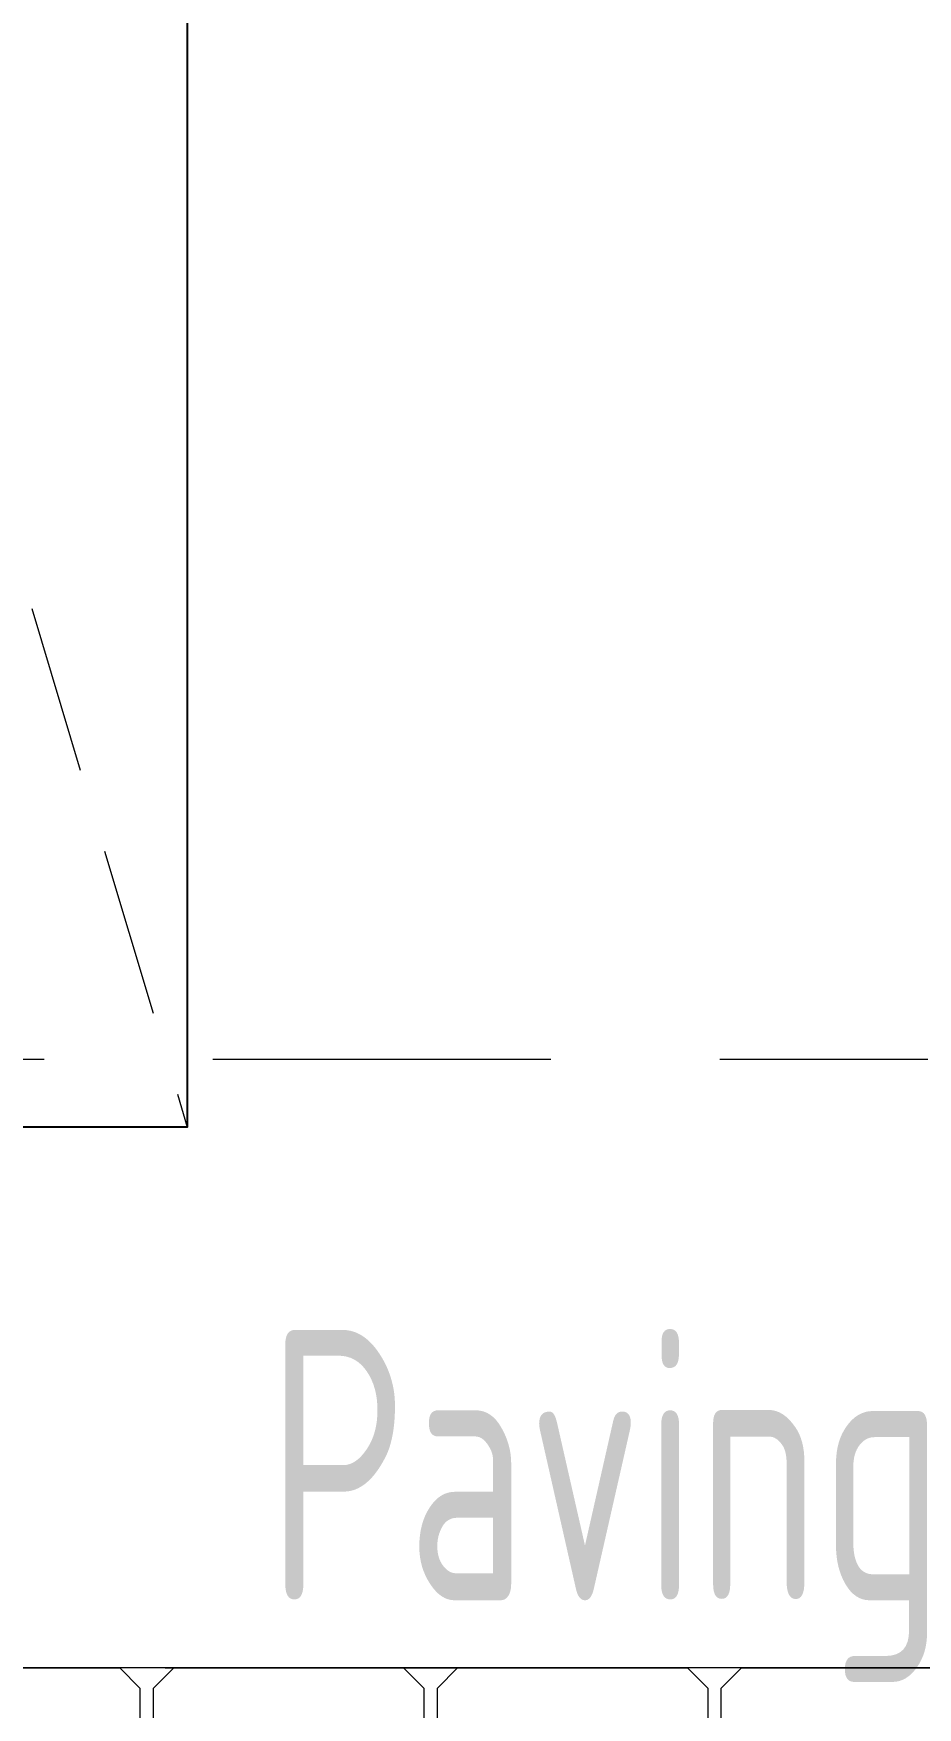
# Model space of a CAD drawing. Header units: millimetres. Extents: x -6181 to 191287, y -8583 to 23546.
# Drawn here: x 5951 to 6605, y -29 to 1209 of the extents above; entities that cross this region are included whole.
import ezdxf
from ezdxf.xclip import XClip

# ---------------------------------------------------------------- set-up
doc = ezdxf.new("R2010")
doc.units = ezdxf.units.MM
doc.header["$MEASUREMENT"] = 0
doc.header["$XCLIPFRAME"] = 0
doc.linetypes.add('1735-DT-5BR-SEC_AA$0$DASHED', pattern=[0.75, 0.5, -0.25])
doc.linetypes.add('DASHED', pattern=[0.75, 0.5, -0.25])
for name, color, linetype, lineweight in [('05--TEXT-2', 2, 'Continuous', 25), ('07--DIM-2', 2, 'Continuous', 25), ('1735-DT-5BR-SEC_AA$0$06--LINE-0', 8, 'Continuous', 13), ('1735-DT-5BR-SEC_AA$0$Q--BLOCPAVING', 9, 'Continuous', 18), ('1735-DT-5BR-SEC_AA$0$W--ELV-1', 250, '1735-DT-5BR-SEC_AA$0$DASHED', 9), ('1735-DT-5BR-SEC_AA$0$Z--CAR', 251, 'Continuous', 9), ('1735-DT-5BR-SEC_AA$0$Z--WIPEOUT', 255, 'Continuous', 5), ('W--ELV-1', 250, 'DASHED', 9), ('Z--CAR', 251, 'Continuous', 9), ('Z--WIPEOUT', 255, 'Continuous', 5)]:
    doc.layers.add(name, color=color, linetype=linetype, lineweight=lineweight)
doc.layers.add('1735-DT-5BR-SEC_AA$0$CEILING FIXTURES', color=251, linetype='Continuous')
doc.styles.add('ISO', font='isocp2.shx', dxfattribs={"width": 0.8})
doc.dimstyles.new('1-100_AR', dxfattribs={"dimtxt": 200, "dimasz": 100, "dimexe": 100, "dimexo": 100, "dimgap": 0, "dimtad": 0, "dimdec": 0, "dimzin": 12, "dimdsep": 46, "dimtxsty": 'ISO', "dimblk": 'ARCHTICK', "dimcen": 100, "dimdle": 100, "dimclrd": 8, "dimclre": 9, "dimclrt": 2, "dimadec": 0, "dimazin": 0, "dimtfac": 1, "dimtdec": 0, "dimtmove": 0, "dimatfit": 2, "dimldrblk": 'ARCHTICK', "dimfxl": 1, "dimtvp": 0.75, "dimtolj": 1, "dimtzin": 12, "dimlwd": 9, "dimlwe": 9, "dimarcsym": 0})

# ---------------------------------------------------------------- blocks, each defined once
blk = doc.blocks.new('A$C0A892E0C')
blk.add_wipeout([(-53.075, 0.002), (-59.387, 0.002), (-61.518, 1.586), (-62.937, 3.816), (-63.235, 4.965), (-64.672, 5.612), (-67.98, 5.555), (-69.037, 5.715), (-72.39, 8.03), (-72.793, 8.631), (-73.007, 9.673), (-72.434, 10.78), (-72.357, 12.492), (-71.738, 13.364), (-71.442, 14.504), (-70.978, 15.686), (-70.725, 17.205), (-70.345, 18.175), (-68.932, 19.524), (-65.439, 20.652), (-56.997, 22.525), (-52.586, 23.364), (-50.435, 23.638), (-47.938, 23.95), (-47.843, 24.381), (-47.816, 24.907), (-47.768, 25.09), (-47.683, 25.102), (-47.298, 24.799), (-47.193, 24.896), (-46.991, 24.956), (-46.649, 24.967), (-41.09, 28.539), (-36.335, 31.507), (-34.389, 32.482), (-29.685, 33.635), (-25.443, 34.43), (-12.849, 35.128), (-6.207, 35.16), (0.656, 34.96), (3.027, 34.842), (6.201, 33.998), (9.295, 33.214), (10.17, 32.869), (10.788, 32.303), (13.069, 29.102), (15.396, 24.277), (16.711, 21.226), (16.928, 19.589), (17.284, 12.261), (17.924, 10.985), (18.511, 10.333), (18.564, 10.1), (17.613, 7.545), (16.084, 6.401), (11.204, 5.352), (9.902, 5.23), (6.727, 3.885), (6.727, 3.885), (5.34, 1.634), (3.153, 0), (-3.153, 0), (-5.287, 1.586), (-6.706, 3.816), (-8.422, 4.492), (-10.39, 4.437), (-13.604, 4.527), (-14.762, 4.656), (-16.892, 5.319), (-43.877, 5.073), (-48.988, 5.223), (-49.504, 3.885), (-50.891, 1.634)]).dxf.layer = 'Z--WIPEOUT'
at = {"flags": 128}
for points in [[(-6.504, 21.261), (-6.139, 21.463)], [(-6.139, 21.463), (-5.502, 21.52)], [(-5.502, 21.52), (-4.788, 21.546)], [(-4.788, 21.546), (-4.281, 21.445)], [(-4.281, 21.445), (-4.088, 20.95)], [(-0.775, 21.604), (-0.785, 20.692)], [(-6.62, 20.866), (-6.504, 21.261)], [(-6.893, 20.796), (-6.703, 20.804)], [(-6.703, 20.804), (-5.957, 20.817)], [(-5.957, 20.817), (-5.007, 20.844)], [(-5.007, 20.844), (-4.539, 20.869)], [(-4.539, 20.869), (-4.199, 20.889)], [(-4.199, 20.889), (-3.567, 20.907)], [(-3.567, 20.907), (-3.227, 20.914)], [(-3.227, 20.914), (-3.11, 20.929)], [(-3.11, 20.929), (-2.893, 20.886)], [(-2.893, 20.886), (-2.776, 20.648)], [(-2.776, 20.648), (-2.791, 20.372)], [(-0.785, 20.692), (-0.991, 19.851)], [(-2.791, 20.372), (-2.95, 20.261)], [(-6.085, 20.227), (-6.813, 20.213)], [(-6.726, 20.127), (-6.488, 19.766)], [(-4.604, 20.249), (-6.085, 20.227)], [(-3.421, 20.25), (-4.604, 20.249)], [(-4.222, 19.79), (-4.046, 20.17)], [(-2.95, 20.261), (-3.421, 20.25)], [(-6.488, 19.766), (-6.316, 19.56)], [(-4.482, 19.593), (-4.222, 19.79)], [(-0.991, 19.851), (-1.535, 19.009)], [(-6.316, 19.56), (-6.008, 19.494)], [(-6.008, 19.494), (-5.45, 19.505)], [(-5.45, 19.505), (-4.878, 19.526)], [(-4.878, 19.526), (-4.616, 19.537)], [(-4.616, 19.537), (-4.482, 19.593)], [(-1.535, 19.009), (-1.953, 18.588)], [(-1.953, 18.588), (-2.811, 18.029)], [(-2.811, 18.029), (-4.489, 17.279)], [(-1.253, 17.557), (0.191, 17.736)], [(0.191, 17.736), (1.113, 17.741)], [(1.113, 17.741), (3.194, 17.483)], [(-3.047, 17.011), (-1.253, 17.557)], [(3.194, 17.483), (5.326, 16.896)], [(-4.489, 17.279), (-6.344, 16.293)], [(-4.212, 16.43), (-3.789, 16.664)], [(-4.637, 16.165), (-4.212, 16.43)], [(-6.344, 16.293), (-7.726, 15.008)], [(-5.065, 15.868), (-4.637, 16.165)], [(-7.174, 13.881), (-5.065, 15.868)], [(-2.96, 15.363), (-1.128, 15.749)], [(-1.175, 15.646), (-0.037, 15.686)], [(-1.128, 15.749), (0.01, 15.788)], [(-0.037, 15.686), (1.199, 15.584)], [(0.01, 15.788), (1.427, 15.585)], [(-3.007, 15.26), (-1.175, 15.646)], [(1.199, 15.584), (2.933, 15.267)], [(1.427, 15.585), (3.496, 15.08)], [(-5.185, 14.124), (-3.007, 15.26)], [(-5.139, 14.227), (-2.96, 15.363)], [(2.933, 15.267), (4.226, 14.715)], [(3.496, 15.08), (4.969, 14.427)], [(4.871, 14.992), (5.473, 15.089)], [(4.195, 14.82), (4.871, 14.992)], [(4.441, 14.411), (4.195, 14.82)], [(5.021, 14.691), (4.441, 14.411)], [(-6.814, 12.711), (-5.139, 14.227)], [(-6.861, 12.608), (-5.185, 14.124)], [(0, 13.718), (-3.645, 12.732)], [(3.645, 12.732), (0, 13.718)], [(-3.645, 12.732), (-6.235, 10.142)], [(6.236, 10.142), (3.645, 12.732)], [(0, 10.854), (-2.199, 10.259)], [(-2.199, 10.259), (0, 10.854)], [(2.199, 10.259), (0, 10.854)], [(0, 10.854), (2.199, 10.259)], [(-2.066, 10.032), (0, 10.591)], [(-0.453, 10.387), (-0.521, 10.322)], [(-0.427, 10.424), (-0.453, 10.387)], [(-0.328, 10.492), (-0.427, 10.424)], [(-0.126, 10.522), (-0.328, 10.492)], [(-0.126, 10.522), (0.285, 10.501)], [(0, 10.591), (2.066, 10.032)], [(0.264, 10.501), (0.537, 10.459)], [(0.537, 10.459), (0.667, 10.382)], [(0.667, 10.382), (0.701, 10.341)], [(-2.199, 10.259), (-3.762, 8.696)], [(-3.762, 8.696), (-2.199, 10.259)], [(-0.66, 10.186), (-0.768, 10.067)], [(-0.521, 10.322), (-0.66, 10.186)], [(-0.15, 10.365), (-0.441, 8.719)], [(0.582, 8.68), (0.411, 10.313)], [(0.701, 10.341), (0.767, 10.274)], [(0.767, 10.274), (0.901, 10.133)], [(3.762, 8.696), (2.199, 10.259)], [(2.199, 10.259), (3.762, 8.696)], [(-6.235, 10.142), (-7.221, 6.497)], [(-3.535, 8.563), (-2.066, 10.032)], [(-1.681, 9.604), (-0.786, 9.984)], [(-0.786, 9.984), (-0.96, 8.616)], [(-0.704, 9.943), (-0.96, 8.561)], [(-0.768, 10.067), (-0.788, 9.953)], [(-0.788, 9.953), (-0.765, 9.828)], [(0.901, 10.133), (1.004, 10.01)], [(1.004, 10.01), (1.009, 9.893)], [(2.066, 10.032), (3.535, 8.563)], [(-0.765, 9.828), (-0.747, 9.769)], [(1.034, 8.562), (0.894, 9.903)], [(0.958, 9.764), (0.926, 9.703)], [(1.034, 8.616), (0.936, 9.932)], [(0.936, 9.932), (1.715, 9.555)], [(1.009, 9.893), (0.958, 9.764)], [(-2.513, 8.958), (-1.681, 9.604)], [(1.715, 9.555), (2.533, 8.896)], [(-2.968, 8.445), (-2.513, 8.958)], [(2.533, 8.896), (3.083, 8.253)], [(-3.762, 8.696), (-4.357, 6.497)], [(-4.357, 6.497), (-3.762, 8.696)], [(-0.96, 8.616), (-1.173, 8.349)], [(-0.788, 8.19), (-0.456, 8.761)], [(-0.357, 8.699), (-0.707, 8.11)], [(-0.456, 8.772), (-0.137, 8.814)], [(-0.388, 8.617), (-0.456, 8.772)], [(-0.456, 8.761), (-0.357, 8.699)], [(-0.128, 8.69), (-0.388, 8.617)], [(-0.137, 8.814), (0.178, 8.801)], [(0.232, 8.691), (-0.128, 8.69)], [(0.178, 8.801), (0.517, 8.733)], [(0.565, 8.618), (0.232, 8.691)], [(0.517, 8.733), (0.565, 8.618)], [(0.831, 8.098), (0.582, 8.68)], [(1.151, 8.408), (1.034, 8.616)], [(4.357, 6.497), (3.762, 8.696)], [(3.762, 8.696), (4.357, 6.497)], [(-4.093, 6.497), (-3.535, 8.563)], [(-3.247, 8.365), (-3.1, 8.431)], [(-3.1, 8.431), (-2.987, 8.402)], [(-2.987, 8.402), (-2.877, 8.319)], [(-1.7, 8.114), (-2.968, 8.445)], [(-0.96, 8.561), (-1.173, 8.294)], [(1.151, 8.354), (1.034, 8.562)], [(1.405, 8.174), (1.151, 8.408)], [(3.535, 8.563), (4.094, 6.497)], [(-3.67, 8.074), (-3.546, 8.202)], [(-3.546, 8.202), (-3.502, 8.23)], [(-3.502, 8.23), (-3.419, 8.275)], [(-3.419, 8.275), (-3.247, 8.365)], [(-1.7, 8.059), (-3.027, 8.294)], [(-2.877, 8.319), (-2.827, 8.27)], [(-1.173, 8.349), (-1.468, 8.17)], [(-1.173, 8.294), (-1.468, 8.115)], [(-1.368, 7.78), (-0.788, 8.19)], [(-0.165, 8.223), (-0.371, 8.057)], [(0.104, 8.265), (-0.165, 8.223)], [(0.358, 8.166), (0.104, 8.265)], [(1.405, 8.12), (1.151, 8.354)], [(1.719, 8.044), (1.405, 8.174)], [(3.083, 8.253), (1.719, 8.044)], [(3.105, 8.207), (2.991, 8.151)], [(3.22, 8.219), (3.105, 8.207)], [(3.364, 8.148), (3.22, 8.219)], [(-3.861, 7.779), (-3.67, 8.074)], [(-1.468, 8.17), (-1.7, 8.114)], [(-1.468, 8.115), (-1.7, 8.059)], [(-0.707, 8.11), (-1.316, 7.702)], [(-0.371, 8.057), (-0.47, 7.803)], [(0.524, 7.96), (0.358, 8.166)], [(0.566, 7.691), (0.524, 7.96)], [(1.368, 7.677), (0.831, 8.098)], [(1.719, 7.989), (1.405, 8.12)], [(3.119, 8.124), (1.719, 7.989)], [(2.991, 8.151), (2.939, 8.117)], [(3.533, 8.052), (3.364, 8.148)], [(3.615, 8.004), (3.533, 8.052)], [(3.654, 7.978), (3.615, 8.004)], [(3.741, 7.872), (3.654, 7.978)], [(-3.84, 7.789), (-3.914, 7.454)], [(-1.938, 7.657), (-3.555, 7.944)], [(-1.99, 7.689), (-1.368, 7.78)], [(-0.47, 7.803), (-0.427, 7.534)], [(3.83, 7.641), (3.741, 7.872)], [(-2.138, 7.38), (-1.99, 7.689)], [(-1.816, 7.586), (-1.997, 7.424)], [(-1.99, 7.689), (-1.816, 7.586)], [(-1.973, 7.555), (-1.99, 7.689)], [(-1.316, 7.702), (-1.973, 7.555)], [(-0.427, 7.534), (-0.262, 7.328)], [(0.467, 7.437), (0.566, 7.691)], [(2.015, 7.534), (1.368, 7.677)], [(2.116, 7.289), (2.006, 7.533)], [(3.677, 7.707), (2.015, 7.534)], [(3.851, 7.631), (3.903, 7.252)], [(-3.914, 7.454), (-3.884, 7.262)], [(-3.743, 7.484), (-2.254, 6.725)], [(-2.226, 7.067), (-2.138, 7.38)], [(-1.997, 7.424), (-2.122, 7.074)], [(-1.491, 7.327), (-1.66, 7.114)], [(-1.246, 7.425), (-1.491, 7.327)], [(-0.976, 7.387), (-1.246, 7.425)], [(-0.763, 7.218), (-0.976, 7.387)], [(-0.262, 7.328), (-0.008, 7.229)], [(0.261, 7.272), (0.467, 7.437)], [(1.083, 7.367), (0.842, 7.239)], [(1.355, 7.355), (1.083, 7.367)], [(1.578, 7.215), (1.355, 7.355)], [(2.197, 7.021), (2.116, 7.289)], [(2.247, 6.737), (3.71, 7.481)], [(-3.884, 7.262), (-3.852, 7.201)], [(-3.852, 7.201), (-3.81, 7.117)], [(-3.81, 7.117), (-3.721, 6.944)], [(-2.122, 7.074), (-2.185, 6.715)], [(-1.66, 7.114), (-1.698, 6.844)], [(-0.665, 6.973), (-0.763, 7.218)], [(-0.601, 6.848), (-0.351, 7.098)], [(-0.351, 7.098), (0, 7.193)], [(-0.109, 6.542), (-0.014, 7.137)], [(-0.014, 7.137), (0.073, 6.539)], [(-0.008, 7.229), (0.261, 7.272)], [(0, 7.193), (0.352, 7.098)], [(0.352, 7.098), (0.601, 6.848)], [(0.842, 7.239), (0.701, 7.015)], [(1.706, 6.974), (1.578, 7.215)], [(3.872, 7.093), (3.825, 7.04)], [(3.89, 7.113), (3.872, 7.093)], [(3.903, 7.252), (3.89, 7.113)], [(-3.721, 6.944), (-3.638, 6.806)], [(-2.27, 6.749), (-2.226, 7.067)], [(-0.703, 6.703), (-0.665, 6.973)], [(-0.696, 6.497), (-0.601, 6.848)], [(0.601, 6.848), (0.697, 6.497)], [(0.701, 7.015), (0.69, 6.743)], [(1.695, 6.702), (1.706, 6.974)], [(2.245, 6.736), (2.197, 7.021)], [(2.298, 6.272), (3.5, 6.883)], [(3.726, 6.926), (3.64, 6.818)], [(3.825, 7.04), (3.726, 6.926)], [(-3.638, 6.806), (-3.536, 6.754)], [(-3.536, 6.754), (-3.409, 6.739)], [(-3.512, 6.803), (-3.398, 5.858)], [(-2.255, 6.236), (-3.512, 6.803)], [(-3.501, 6.831), (-2.255, 6.182)], [(-3.409, 6.739), (-3.347, 6.739)], [(-2.185, 6.715), (-2.27, 6.749)], [(-2.254, 6.725), (-1.79, 6.252)], [(-1.698, 6.844), (-1.6, 6.599)], [(-0.872, 6.49), (-0.703, 6.703)], [(0.69, 6.743), (0.818, 6.503)], [(1.554, 6.478), (1.695, 6.702)], [(1.792, 6.295), (2.247, 6.737)], [(2.298, 6.327), (3.511, 6.825)], [(3.394, 6.773), (3.325, 6.782)], [(3.533, 6.773), (3.394, 6.773)], [(3.511, 6.825), (3.453, 5.983)], [(3.64, 6.818), (3.533, 6.773)], [(-7.221, 6.497), (-6.706, 3.816)], [(-3.762, 4.298), (-4.357, 6.497)], [(-3.535, 4.431), (-4.093, 6.497)], [(-1.6, 6.599), (-1.387, 6.43)], [(-1.387, 6.43), (-1.117, 6.391)], [(-1.117, 6.391), (-0.872, 6.49)], [(-0.601, 6.145), (-0.696, 6.497)], [(-0.582, 6.17), (-0.109, 6.542)], [(0.073, 6.539), (0.585, 6.145)], [(0.697, 6.497), (0.601, 6.145)], [(0.818, 6.503), (1.041, 6.362)], [(1.313, 6.351), (1.554, 6.478)], [(4.094, 6.497), (3.535, 4.431)], [(3.762, 4.298), (4.357, 6.497)], [(4.357, 6.497), (3.762, 4.298)], [(-2.062, 5.955), (-2.255, 6.236)], [(-1.79, 6.252), (-1.569, 5.607)], [(-0.016, 6.392), (-0.582, 6.17)], [(0.585, 6.145), (-0.016, 6.392)], [(1.041, 6.362), (1.313, 6.351)], [(1.592, 5.642), (1.792, 6.295)], [(2.146, 6.143), (2.298, 6.327)], [(2.146, 6.088), (2.298, 6.272)], [(-2.255, 6.182), (-2.062, 5.901)], [(-0.632, 5.978), (-0.894, 5.947)], [(-0.381, 5.871), (-0.632, 5.978)], [(-0.351, 5.896), (-0.601, 6.145)], [(0.601, 6.145), (0.352, 5.896)], [(0.719, 6.003), (0.458, 5.925)], [(0.976, 5.943), (0.719, 6.003)], [(2.019, 5.822), (2.146, 6.143)], [(2.019, 5.767), (2.146, 6.088)], [(3.453, 5.983), (3.132, 4.952)], [(-3.398, 5.858), (-3.094, 4.923)], [(-1.976, 5.621), (-2.062, 5.955)], [(-2.062, 5.901), (-1.976, 5.566)], [(-1.113, 5.784), (-1.219, 5.534)], [(-0.894, 5.947), (-1.113, 5.784)], [(-0.218, 5.653), (-0.381, 5.871)], [(0, 5.801), (-0.351, 5.896)], [(0.352, 5.896), (0, 5.801)], [(0.458, 5.925), (0.272, 5.726)], [(1.175, 5.757), (0.976, 5.943)], [(1.253, 5.496), (1.175, 5.757)], [(2.01, 5.481), (2.019, 5.822)], [(2.01, 5.427), (2.019, 5.767)], [(-1.991, 5.383), (-1.976, 5.621)], [(-1.976, 5.566), (-1.991, 5.328)], [(-1.569, 5.607), (-1.677, 4.982)], [(-1.219, 5.534), (-1.188, 5.271)], [(-0.187, 5.39), (-0.218, 5.653)], [(0.272, 5.726), (0.211, 5.468)], [(1.69, 4.987), (1.592, 5.642)], [(-2.679, 4.267), (-1.991, 5.383)], [(-1.991, 5.328), (-2.604, 4.127)], [(-0.294, 5.14), (-0.187, 5.39)], [(0.211, 5.468), (0.29, 5.208)], [(1.193, 5.238), (1.253, 5.496)], [(2.637, 4.223), (2.01, 5.481)], [(2.637, 4.168), (2.01, 5.427)], [(-1.188, 5.271), (-1.025, 5.053)], [(-0.512, 4.977), (-0.294, 5.14)], [(0.29, 5.208), (0.488, 5.022)], [(1.007, 5.039), (1.193, 5.238)], [(-3.094, 4.923), (-2.679, 4.267)], [(-1.677, 4.982), (-2.423, 3.52)], [(-1.676, 4.984), (-1.448, 4.764)], [(-1.025, 5.053), (-0.775, 4.946)], [(-0.775, 4.946), (-0.512, 4.977)], [(0.488, 5.022), (0.746, 4.961)], [(0.746, 4.961), (1.007, 5.039)], [(1.459, 4.772), (1.686, 4.995)], [(2.448, 3.498), (1.69, 4.987)], [(3.132, 4.952), (2.637, 4.223)], [(-1.448, 4.764), (-1.201, 4.584)], [(-0.949, 4.44), (-0.351, 4.725)], [(-0.351, 4.725), (0.331, 4.724)], [(0.331, 4.724), (0.886, 4.419)], [(1.19, 4.578), (1.459, 4.772)], [(-2.066, 2.962), (-3.535, 4.431)], [(-2.152, 3.279), (-0.949, 4.44)], [(-1.201, 4.584), (-0.943, 4.445)], [(0.885, 4.42), (1.19, 4.578)], [(0.886, 4.419), (2.026, 3.237)], [(3.535, 4.431), (2.066, 2.962)], [(-2.199, 2.735), (-3.762, 4.298)], [(-2.755, 4.097), (-2.696, 4.197)], [(-2.696, 4.197), (-2.583, 4.278)], [(-2.583, 4.278), (-2.522, 4.312)], [(-1.456, 3.349), (-0.436, 4.317)], [(-1.456, 3.295), (-0.436, 4.262)], [(-0.436, 4.317), (-0.107, 4.408)], [(-0.436, 4.262), (-0.107, 4.353)], [(-0.107, 4.408), (0.237, 4.38)], [(-0.107, 4.353), (0.237, 4.325)], [(0.237, 4.38), (0.457, 4.288)], [(0.237, 4.325), (0.457, 4.234)], [(0.457, 4.288), (1.374, 3.291)], [(0.457, 4.234), (1.393, 3.263)], [(2.199, 2.735), (3.762, 4.298)], [(3.762, 4.298), (2.199, 2.735)], [(2.616, 4.297), (2.566, 4.333)], [(2.71, 4.211), (2.616, 4.297)], [(2.762, 4.108), (2.71, 4.211)], [(-2.736, 3.938), (-2.755, 4.097)], [(2.747, 3.948), (2.762, 4.108)], [(-6.706, 3.816), (-5.287, 1.586)], [(-2.7, 3.747), (-2.736, 3.938)], [(2.703, 3.663), (2.719, 3.756)], [(2.719, 3.756), (2.747, 3.948)], [(-2.681, 3.654), (-2.7, 3.747)], [(-2.673, 3.605), (-2.681, 3.654)], [(-2.6, 3.474), (-2.673, 3.605)], [(2.595, 3.482), (2.696, 3.623)], [(2.696, 3.623), (2.703, 3.663)], [(-2.395, 3.284), (-2.6, 3.474)], [(-0.649, 3.199), (-1.456, 3.349)], [(-1.394, 3.237), (-1.339, 3.352)], [(-1.339, 3.352), (-1.319, 3.411)], [(1.257, 3.332), (1.245, 3.4)], [(1.297, 3.2), (1.257, 3.332)], [(2.279, 3.21), (2.595, 3.482)], [(-2.395, 3.284), (-2.112, 3.11)], [(-2.112, 3.11), (-1.963, 3.075)], [(-1.92, 3.084), (-1.826, 3.096)], [(-1.826, 3.096), (-1.634, 3.124)], [(-1.634, 3.124), (-1.477, 3.158)], [(-1.477, 3.158), (-1.394, 3.237)], [(0.394, 3.148), (-0.649, 3.199)], [(1.374, 3.291), (0.394, 3.148)], [(1.372, 3.11), (1.297, 3.2)], [(1.529, 3.077), (1.372, 3.11)], [(2.279, 3.189), (2.093, 3.079)], [(0, 2.403), (-2.066, 2.962)], [(-1.963, 3.075), (-1.92, 3.084)], [(2.066, 2.962), (0, 2.403)], [(1.721, 3.048), (1.529, 3.077)], [(1.815, 3.036), (1.721, 3.048)], [(1.902, 3.041), (1.815, 3.036)], [(2.093, 3.079), (1.902, 3.041)], [(0, 2.14), (-2.199, 2.735)], [(2.199, 2.735), (0, 2.14)], [(-5.287, 1.586), (-3.153, 0)], [(3.153, 0), (5.34, 1.634)], [(-3.156, 0.002), (3.156, 0.002)], [(-3.153, 0), (3.153, 0)]]:
    blk.add_lwpolyline(points, dxfattribs=at)
blk = doc.blocks.new('*U194')
at = {"layer": '1735-DT-5BR-SEC_AA$0$Q--BLOCPAVING', "color": 8, "elevation": 0}
blk.add_lwpolyline([(6080.7, 150), (150, 150)], dxfattribs=at)
at = {"layer": '1735-DT-5BR-SEC_AA$0$Q--BLOCPAVING', "elevation": 0}
for points in [[(1420.7, 70), (1420.7, 135), (1435.7, 150), (1605.7, 150), (1620.7, 135), (1620.7, 70)], [(1630.7, 70), (1630.7, 135), (1645.7, 150), (1815.7, 150), (1830.7, 135), (1830.7, 70)], [(1840.7, 70), (1840.7, 135), (1855.7, 150), (2025.7, 150), (2040.7, 135), (2040.7, 70)], [(2050.7, 70), (2050.7, 135), (2065.7, 150), (2235.7, 150), (2250.7, 135), (2250.7, 70)]]:
    blk.add_lwpolyline(points, close=True, dxfattribs=at)
blk = doc.blocks.new('1735-DT-5BR-SEC_AA$0$A$C0A892E0C')
blk.add_wipeout([(-53.075, 0.002), (-59.387, 0.002), (-61.518, 1.586), (-62.937, 3.816), (-63.235, 4.965), (-64.672, 5.612), (-67.98, 5.555), (-69.037, 5.715), (-72.39, 8.03), (-72.793, 8.631), (-73.007, 9.673), (-72.434, 10.78), (-72.357, 12.492), (-71.738, 13.364), (-71.442, 14.504), (-70.978, 15.686), (-70.725, 17.205), (-70.345, 18.175), (-68.932, 19.524), (-65.439, 20.652), (-56.997, 22.525), (-52.586, 23.364), (-50.435, 23.638), (-47.938, 23.95), (-47.843, 24.381), (-47.816, 24.907), (-47.768, 25.09), (-47.683, 25.102), (-47.298, 24.799), (-47.193, 24.896), (-46.991, 24.956), (-46.649, 24.967), (-41.09, 28.539), (-36.335, 31.507), (-34.389, 32.482), (-29.685, 33.635), (-25.443, 34.43), (-12.849, 35.128), (-6.207, 35.16), (0.656, 34.96), (3.027, 34.842), (6.201, 33.998), (9.295, 33.214), (10.17, 32.869), (10.788, 32.303), (13.069, 29.102), (15.396, 24.277), (16.711, 21.226), (16.928, 19.589), (17.284, 12.261), (17.924, 10.985), (18.511, 10.333), (18.564, 10.1), (17.613, 7.545), (16.084, 6.401), (11.204, 5.352), (9.902, 5.23), (6.727, 3.885), (6.727, 3.885), (5.34, 1.634), (3.153, 0), (-3.153, 0), (-5.287, 1.586), (-6.706, 3.816), (-8.422, 4.492), (-10.39, 4.437), (-13.604, 4.527), (-14.762, 4.656), (-16.892, 5.319), (-43.877, 5.073), (-48.988, 5.223), (-49.504, 3.885), (-50.891, 1.634)]).dxf.layer = '1735-DT-5BR-SEC_AA$0$Z--WIPEOUT'
at = {"flags": 128}
for points in [[(-6.504, 21.261), (-6.139, 21.463)], [(-6.139, 21.463), (-5.502, 21.52)], [(-5.502, 21.52), (-4.788, 21.546)], [(-4.788, 21.546), (-4.281, 21.445)], [(-4.281, 21.445), (-4.088, 20.95)], [(-0.775, 21.604), (-0.785, 20.692)], [(-6.62, 20.866), (-6.504, 21.261)], [(-6.893, 20.796), (-6.703, 20.804)], [(-6.703, 20.804), (-5.957, 20.817)], [(-5.957, 20.817), (-5.007, 20.844)], [(-5.007, 20.844), (-4.539, 20.869)], [(-4.539, 20.869), (-4.199, 20.889)], [(-4.199, 20.889), (-3.567, 20.907)], [(-3.567, 20.907), (-3.227, 20.914)], [(-3.227, 20.914), (-3.11, 20.929)], [(-3.11, 20.929), (-2.893, 20.886)], [(-2.893, 20.886), (-2.776, 20.648)], [(-2.776, 20.648), (-2.791, 20.372)], [(-0.785, 20.692), (-0.991, 19.851)], [(-2.791, 20.372), (-2.95, 20.261)], [(-6.085, 20.227), (-6.813, 20.213)], [(-6.726, 20.127), (-6.488, 19.766)], [(-4.604, 20.249), (-6.085, 20.227)], [(-3.421, 20.25), (-4.604, 20.249)], [(-4.222, 19.79), (-4.046, 20.17)], [(-2.95, 20.261), (-3.421, 20.25)], [(-6.488, 19.766), (-6.316, 19.56)], [(-4.482, 19.593), (-4.222, 19.79)], [(-0.991, 19.851), (-1.535, 19.009)], [(-6.316, 19.56), (-6.008, 19.494)], [(-6.008, 19.494), (-5.45, 19.505)], [(-5.45, 19.505), (-4.878, 19.526)], [(-4.878, 19.526), (-4.616, 19.537)], [(-4.616, 19.537), (-4.482, 19.593)], [(-1.535, 19.009), (-1.953, 18.588)], [(-1.953, 18.588), (-2.811, 18.029)], [(-2.811, 18.029), (-4.489, 17.279)], [(-1.253, 17.557), (0.191, 17.736)], [(0.191, 17.736), (1.113, 17.741)], [(1.113, 17.741), (3.194, 17.483)], [(-3.047, 17.011), (-1.253, 17.557)], [(3.194, 17.483), (5.326, 16.896)], [(-4.489, 17.279), (-6.344, 16.293)], [(-4.212, 16.43), (-3.789, 16.664)], [(-4.637, 16.165), (-4.212, 16.43)], [(-6.344, 16.293), (-7.726, 15.008)], [(-5.065, 15.868), (-4.637, 16.165)], [(-7.174, 13.881), (-5.065, 15.868)], [(-2.96, 15.363), (-1.128, 15.749)], [(-1.175, 15.646), (-0.037, 15.686)], [(-1.128, 15.749), (0.01, 15.788)], [(-0.037, 15.686), (1.199, 15.584)], [(0.01, 15.788), (1.427, 15.585)], [(-3.007, 15.26), (-1.175, 15.646)], [(1.199, 15.584), (2.933, 15.267)], [(1.427, 15.585), (3.496, 15.08)], [(-5.185, 14.124), (-3.007, 15.26)], [(-5.139, 14.227), (-2.96, 15.363)], [(2.933, 15.267), (4.226, 14.715)], [(3.496, 15.08), (4.969, 14.427)], [(4.871, 14.992), (5.473, 15.089)], [(4.195, 14.82), (4.871, 14.992)], [(4.441, 14.411), (4.195, 14.82)], [(5.021, 14.691), (4.441, 14.411)], [(-6.814, 12.711), (-5.139, 14.227)], [(-6.861, 12.608), (-5.185, 14.124)], [(0, 13.718), (-3.645, 12.732)], [(3.645, 12.732), (0, 13.718)], [(-3.645, 12.732), (-6.235, 10.142)], [(6.236, 10.142), (3.645, 12.732)], [(0, 10.854), (-2.199, 10.259)], [(-2.199, 10.259), (0, 10.854)], [(2.199, 10.259), (0, 10.854)], [(0, 10.854), (2.199, 10.259)], [(-2.066, 10.032), (0, 10.591)], [(-0.453, 10.387), (-0.521, 10.322)], [(-0.427, 10.424), (-0.453, 10.387)], [(-0.328, 10.492), (-0.427, 10.424)], [(-0.126, 10.522), (-0.328, 10.492)], [(-0.126, 10.522), (0.285, 10.501)], [(0, 10.591), (2.066, 10.032)], [(0.264, 10.501), (0.537, 10.459)], [(0.537, 10.459), (0.667, 10.382)], [(0.667, 10.382), (0.701, 10.341)], [(-2.199, 10.259), (-3.762, 8.696)], [(-3.762, 8.696), (-2.199, 10.259)], [(-0.66, 10.186), (-0.768, 10.067)], [(-0.521, 10.322), (-0.66, 10.186)], [(-0.15, 10.365), (-0.441, 8.719)], [(0.582, 8.68), (0.411, 10.313)], [(0.701, 10.341), (0.767, 10.274)], [(0.767, 10.274), (0.901, 10.133)], [(3.762, 8.696), (2.199, 10.259)], [(2.199, 10.259), (3.762, 8.696)], [(-6.235, 10.142), (-7.221, 6.497)], [(-3.535, 8.563), (-2.066, 10.032)], [(-1.681, 9.604), (-0.786, 9.984)], [(-0.786, 9.984), (-0.96, 8.616)], [(-0.704, 9.943), (-0.96, 8.561)], [(-0.768, 10.067), (-0.788, 9.953)], [(-0.788, 9.953), (-0.765, 9.828)], [(0.901, 10.133), (1.004, 10.01)], [(1.004, 10.01), (1.009, 9.893)], [(2.066, 10.032), (3.535, 8.563)], [(-0.765, 9.828), (-0.747, 9.769)], [(1.034, 8.562), (0.894, 9.903)], [(0.958, 9.764), (0.926, 9.703)], [(1.034, 8.616), (0.936, 9.932)], [(0.936, 9.932), (1.715, 9.555)], [(1.009, 9.893), (0.958, 9.764)], [(-2.513, 8.958), (-1.681, 9.604)], [(1.715, 9.555), (2.533, 8.896)], [(-2.968, 8.445), (-2.513, 8.958)], [(2.533, 8.896), (3.083, 8.253)], [(-3.762, 8.696), (-4.357, 6.497)], [(-4.357, 6.497), (-3.762, 8.696)], [(-0.96, 8.616), (-1.173, 8.349)], [(-0.788, 8.19), (-0.456, 8.761)], [(-0.357, 8.699), (-0.707, 8.11)], [(-0.456, 8.772), (-0.137, 8.814)], [(-0.388, 8.617), (-0.456, 8.772)], [(-0.456, 8.761), (-0.357, 8.699)], [(-0.128, 8.69), (-0.388, 8.617)], [(-0.137, 8.814), (0.178, 8.801)], [(0.232, 8.691), (-0.128, 8.69)], [(0.178, 8.801), (0.517, 8.733)], [(0.565, 8.618), (0.232, 8.691)], [(0.517, 8.733), (0.565, 8.618)], [(0.831, 8.098), (0.582, 8.68)], [(1.151, 8.408), (1.034, 8.616)], [(4.357, 6.497), (3.762, 8.696)], [(3.762, 8.696), (4.357, 6.497)], [(-4.093, 6.497), (-3.535, 8.563)], [(-3.247, 8.365), (-3.1, 8.431)], [(-3.1, 8.431), (-2.987, 8.402)], [(-2.987, 8.402), (-2.877, 8.319)], [(-1.7, 8.114), (-2.968, 8.445)], [(-0.96, 8.561), (-1.173, 8.294)], [(1.151, 8.354), (1.034, 8.562)], [(1.405, 8.174), (1.151, 8.408)], [(3.535, 8.563), (4.094, 6.497)], [(-3.67, 8.074), (-3.546, 8.202)], [(-3.546, 8.202), (-3.502, 8.23)], [(-3.502, 8.23), (-3.419, 8.275)], [(-3.419, 8.275), (-3.247, 8.365)], [(-1.7, 8.059), (-3.027, 8.294)], [(-2.877, 8.319), (-2.827, 8.27)], [(-1.173, 8.349), (-1.468, 8.17)], [(-1.173, 8.294), (-1.468, 8.115)], [(-1.368, 7.78), (-0.788, 8.19)], [(-0.165, 8.223), (-0.371, 8.057)], [(0.104, 8.265), (-0.165, 8.223)], [(0.358, 8.166), (0.104, 8.265)], [(1.405, 8.12), (1.151, 8.354)], [(1.719, 8.044), (1.405, 8.174)], [(3.083, 8.253), (1.719, 8.044)], [(3.105, 8.207), (2.991, 8.151)], [(3.22, 8.219), (3.105, 8.207)], [(3.364, 8.148), (3.22, 8.219)], [(-3.861, 7.779), (-3.67, 8.074)], [(-1.468, 8.17), (-1.7, 8.114)], [(-1.468, 8.115), (-1.7, 8.059)], [(-0.707, 8.11), (-1.316, 7.702)], [(-0.371, 8.057), (-0.47, 7.803)], [(0.524, 7.96), (0.358, 8.166)], [(0.566, 7.691), (0.524, 7.96)], [(1.368, 7.677), (0.831, 8.098)], [(1.719, 7.989), (1.405, 8.12)], [(3.119, 8.124), (1.719, 7.989)], [(2.991, 8.151), (2.939, 8.117)], [(3.533, 8.052), (3.364, 8.148)], [(3.615, 8.004), (3.533, 8.052)], [(3.654, 7.978), (3.615, 8.004)], [(3.741, 7.872), (3.654, 7.978)], [(-3.84, 7.789), (-3.914, 7.454)], [(-1.938, 7.657), (-3.555, 7.944)], [(-1.99, 7.689), (-1.368, 7.78)], [(-0.47, 7.803), (-0.427, 7.534)], [(3.83, 7.641), (3.741, 7.872)], [(-2.138, 7.38), (-1.99, 7.689)], [(-1.816, 7.586), (-1.997, 7.424)], [(-1.99, 7.689), (-1.816, 7.586)], [(-1.973, 7.555), (-1.99, 7.689)], [(-1.316, 7.702), (-1.973, 7.555)], [(-0.427, 7.534), (-0.262, 7.328)], [(0.467, 7.437), (0.566, 7.691)], [(2.015, 7.534), (1.368, 7.677)], [(2.116, 7.289), (2.006, 7.533)], [(3.677, 7.707), (2.015, 7.534)], [(3.851, 7.631), (3.903, 7.252)], [(-3.914, 7.454), (-3.884, 7.262)], [(-3.743, 7.484), (-2.254, 6.725)], [(-2.226, 7.067), (-2.138, 7.38)], [(-1.997, 7.424), (-2.122, 7.074)], [(-1.491, 7.327), (-1.66, 7.114)], [(-1.246, 7.425), (-1.491, 7.327)], [(-0.976, 7.387), (-1.246, 7.425)], [(-0.763, 7.218), (-0.976, 7.387)], [(-0.262, 7.328), (-0.008, 7.229)], [(0.261, 7.272), (0.467, 7.437)], [(1.083, 7.367), (0.842, 7.239)], [(1.355, 7.355), (1.083, 7.367)], [(1.578, 7.215), (1.355, 7.355)], [(2.197, 7.021), (2.116, 7.289)], [(2.247, 6.737), (3.71, 7.481)], [(-3.884, 7.262), (-3.852, 7.201)], [(-3.852, 7.201), (-3.81, 7.117)], [(-3.81, 7.117), (-3.721, 6.944)], [(-2.122, 7.074), (-2.185, 6.715)], [(-1.66, 7.114), (-1.698, 6.844)], [(-0.665, 6.973), (-0.763, 7.218)], [(-0.601, 6.848), (-0.351, 7.098)], [(-0.351, 7.098), (0, 7.193)], [(-0.109, 6.542), (-0.014, 7.137)], [(-0.014, 7.137), (0.073, 6.539)], [(-0.008, 7.229), (0.261, 7.272)], [(0, 7.193), (0.352, 7.098)], [(0.352, 7.098), (0.601, 6.848)], [(0.842, 7.239), (0.701, 7.015)], [(1.706, 6.974), (1.578, 7.215)], [(3.872, 7.093), (3.825, 7.04)], [(3.89, 7.113), (3.872, 7.093)], [(3.903, 7.252), (3.89, 7.113)], [(-3.721, 6.944), (-3.638, 6.806)], [(-2.27, 6.749), (-2.226, 7.067)], [(-0.703, 6.703), (-0.665, 6.973)], [(-0.696, 6.497), (-0.601, 6.848)], [(0.601, 6.848), (0.697, 6.497)], [(0.701, 7.015), (0.69, 6.743)], [(1.695, 6.702), (1.706, 6.974)], [(2.245, 6.736), (2.197, 7.021)], [(2.298, 6.272), (3.5, 6.883)], [(3.726, 6.926), (3.64, 6.818)], [(3.825, 7.04), (3.726, 6.926)], [(-3.638, 6.806), (-3.536, 6.754)], [(-3.536, 6.754), (-3.409, 6.739)], [(-3.512, 6.803), (-3.398, 5.858)], [(-2.255, 6.236), (-3.512, 6.803)], [(-3.501, 6.831), (-2.255, 6.182)], [(-3.409, 6.739), (-3.347, 6.739)], [(-2.185, 6.715), (-2.27, 6.749)], [(-2.254, 6.725), (-1.79, 6.252)], [(-1.698, 6.844), (-1.6, 6.599)], [(-0.872, 6.49), (-0.703, 6.703)], [(0.69, 6.743), (0.818, 6.503)], [(1.554, 6.478), (1.695, 6.702)], [(1.792, 6.295), (2.247, 6.737)], [(2.298, 6.327), (3.511, 6.825)], [(3.394, 6.773), (3.325, 6.782)], [(3.533, 6.773), (3.394, 6.773)], [(3.511, 6.825), (3.453, 5.983)], [(3.64, 6.818), (3.533, 6.773)], [(-7.221, 6.497), (-6.706, 3.816)], [(-3.762, 4.298), (-4.357, 6.497)], [(-3.535, 4.431), (-4.093, 6.497)], [(-1.6, 6.599), (-1.387, 6.43)], [(-1.387, 6.43), (-1.117, 6.391)], [(-1.117, 6.391), (-0.872, 6.49)], [(-0.601, 6.145), (-0.696, 6.497)], [(-0.582, 6.17), (-0.109, 6.542)], [(0.073, 6.539), (0.585, 6.145)], [(0.697, 6.497), (0.601, 6.145)], [(0.818, 6.503), (1.041, 6.362)], [(1.313, 6.351), (1.554, 6.478)], [(4.094, 6.497), (3.535, 4.431)], [(3.762, 4.298), (4.357, 6.497)], [(4.357, 6.497), (3.762, 4.298)], [(-2.062, 5.955), (-2.255, 6.236)], [(-1.79, 6.252), (-1.569, 5.607)], [(-0.016, 6.392), (-0.582, 6.17)], [(0.585, 6.145), (-0.016, 6.392)], [(1.041, 6.362), (1.313, 6.351)], [(1.592, 5.642), (1.792, 6.295)], [(2.146, 6.143), (2.298, 6.327)], [(2.146, 6.088), (2.298, 6.272)], [(-2.255, 6.182), (-2.062, 5.901)], [(-0.632, 5.978), (-0.894, 5.947)], [(-0.381, 5.871), (-0.632, 5.978)], [(-0.351, 5.896), (-0.601, 6.145)], [(0.601, 6.145), (0.352, 5.896)], [(0.719, 6.003), (0.458, 5.925)], [(0.976, 5.943), (0.719, 6.003)], [(2.019, 5.822), (2.146, 6.143)], [(2.019, 5.767), (2.146, 6.088)], [(3.453, 5.983), (3.132, 4.952)], [(-3.398, 5.858), (-3.094, 4.923)], [(-1.976, 5.621), (-2.062, 5.955)], [(-2.062, 5.901), (-1.976, 5.566)], [(-1.113, 5.784), (-1.219, 5.534)], [(-0.894, 5.947), (-1.113, 5.784)], [(-0.218, 5.653), (-0.381, 5.871)], [(0, 5.801), (-0.351, 5.896)], [(0.352, 5.896), (0, 5.801)], [(0.458, 5.925), (0.272, 5.726)], [(1.175, 5.757), (0.976, 5.943)], [(1.253, 5.496), (1.175, 5.757)], [(2.01, 5.481), (2.019, 5.822)], [(2.01, 5.427), (2.019, 5.767)], [(-1.991, 5.383), (-1.976, 5.621)], [(-1.976, 5.566), (-1.991, 5.328)], [(-1.569, 5.607), (-1.677, 4.982)], [(-1.219, 5.534), (-1.188, 5.271)], [(-0.187, 5.39), (-0.218, 5.653)], [(0.272, 5.726), (0.211, 5.468)], [(1.69, 4.987), (1.592, 5.642)], [(-2.679, 4.267), (-1.991, 5.383)], [(-1.991, 5.328), (-2.604, 4.127)], [(-0.294, 5.14), (-0.187, 5.39)], [(0.211, 5.468), (0.29, 5.208)], [(1.193, 5.238), (1.253, 5.496)], [(2.637, 4.223), (2.01, 5.481)], [(2.637, 4.168), (2.01, 5.427)], [(-1.188, 5.271), (-1.025, 5.053)], [(-0.512, 4.977), (-0.294, 5.14)], [(0.29, 5.208), (0.488, 5.022)], [(1.007, 5.039), (1.193, 5.238)], [(-3.094, 4.923), (-2.679, 4.267)], [(-1.677, 4.982), (-2.423, 3.52)], [(-1.676, 4.984), (-1.448, 4.764)], [(-1.025, 5.053), (-0.775, 4.946)], [(-0.775, 4.946), (-0.512, 4.977)], [(0.488, 5.022), (0.746, 4.961)], [(0.746, 4.961), (1.007, 5.039)], [(1.459, 4.772), (1.686, 4.995)], [(2.448, 3.498), (1.69, 4.987)], [(3.132, 4.952), (2.637, 4.223)], [(-1.448, 4.764), (-1.201, 4.584)], [(-0.949, 4.44), (-0.351, 4.725)], [(-0.351, 4.725), (0.331, 4.724)], [(0.331, 4.724), (0.886, 4.419)], [(1.19, 4.578), (1.459, 4.772)], [(-2.066, 2.962), (-3.535, 4.431)], [(-2.152, 3.279), (-0.949, 4.44)], [(-1.201, 4.584), (-0.943, 4.445)], [(0.885, 4.42), (1.19, 4.578)], [(0.886, 4.419), (2.026, 3.237)], [(3.535, 4.431), (2.066, 2.962)], [(-2.199, 2.735), (-3.762, 4.298)], [(-2.755, 4.097), (-2.696, 4.197)], [(-2.696, 4.197), (-2.583, 4.278)], [(-2.583, 4.278), (-2.522, 4.312)], [(-1.456, 3.349), (-0.436, 4.317)], [(-1.456, 3.295), (-0.436, 4.262)], [(-0.436, 4.317), (-0.107, 4.408)], [(-0.436, 4.262), (-0.107, 4.353)], [(-0.107, 4.408), (0.237, 4.38)], [(-0.107, 4.353), (0.237, 4.325)], [(0.237, 4.38), (0.457, 4.288)], [(0.237, 4.325), (0.457, 4.234)], [(0.457, 4.288), (1.374, 3.291)], [(0.457, 4.234), (1.393, 3.263)], [(2.199, 2.735), (3.762, 4.298)], [(3.762, 4.298), (2.199, 2.735)], [(2.616, 4.297), (2.566, 4.333)], [(2.71, 4.211), (2.616, 4.297)], [(2.762, 4.108), (2.71, 4.211)], [(-2.736, 3.938), (-2.755, 4.097)], [(2.747, 3.948), (2.762, 4.108)], [(-6.706, 3.816), (-5.287, 1.586)], [(-2.7, 3.747), (-2.736, 3.938)], [(2.703, 3.663), (2.719, 3.756)], [(2.719, 3.756), (2.747, 3.948)], [(-2.681, 3.654), (-2.7, 3.747)], [(-2.673, 3.605), (-2.681, 3.654)], [(-2.6, 3.474), (-2.673, 3.605)], [(2.595, 3.482), (2.696, 3.623)], [(2.696, 3.623), (2.703, 3.663)], [(-2.395, 3.284), (-2.6, 3.474)], [(-0.649, 3.199), (-1.456, 3.349)], [(-1.394, 3.237), (-1.339, 3.352)], [(-1.339, 3.352), (-1.319, 3.411)], [(1.257, 3.332), (1.245, 3.4)], [(1.297, 3.2), (1.257, 3.332)], [(2.279, 3.21), (2.595, 3.482)], [(-2.395, 3.284), (-2.112, 3.11)], [(-2.112, 3.11), (-1.963, 3.075)], [(-1.92, 3.084), (-1.826, 3.096)], [(-1.826, 3.096), (-1.634, 3.124)], [(-1.634, 3.124), (-1.477, 3.158)], [(-1.477, 3.158), (-1.394, 3.237)], [(0.394, 3.148), (-0.649, 3.199)], [(1.374, 3.291), (0.394, 3.148)], [(1.372, 3.11), (1.297, 3.2)], [(1.529, 3.077), (1.372, 3.11)], [(2.279, 3.189), (2.093, 3.079)], [(0, 2.403), (-2.066, 2.962)], [(-1.963, 3.075), (-1.92, 3.084)], [(2.066, 2.962), (0, 2.403)], [(1.721, 3.048), (1.529, 3.077)], [(1.815, 3.036), (1.721, 3.048)], [(1.902, 3.041), (1.815, 3.036)], [(2.093, 3.079), (1.902, 3.041)], [(0, 2.14), (-2.199, 2.735)], [(2.199, 2.735), (0, 2.14)], [(-5.287, 1.586), (-3.153, 0)], [(3.153, 0), (5.34, 1.634)], [(-3.156, 0.002), (3.156, 0.002)], [(-3.153, 0), (3.153, 0)]]:
    blk.add_lwpolyline(points, dxfattribs=at)
blk = doc.blocks.new('1735-DT-5BR-SEC_AA')
at = {"layer": '1735-DT-5BR-SEC_AA$0$W--ELV-1', "ltscale": 500}
blk.add_lwpolyline([(39805.5, 0), (1469.5, 0)], dxfattribs=at)
at = {"layer": '1735-DT-5BR-SEC_AA$0$Z--CAR', "xscale": -56.06262140077474, "yscale": 56.06262140077474, "zscale": 56.06262140077474}
blk.add_blockref('1735-DT-5BR-SEC_AA$0$A$C0A892E0C', (6225.9, -0.1), dxfattribs=at)
at = {"ltscale": 25}
blk.add_wipeout([(10990.2, 300), (10740.2, 300), (10740.2, 150), (10440.2, 150), (10440.2, 0), (10390.2, 0), (10390.2, 2400), (9290.2, 2400), (9290.2, 0), (4890.2, 0), (4890.2, 2400), (4590.2, 2400), (4590.2, 3400), (4640.2, 3400), (10940.2, 3400), (10990.2, 3400)], dxfattribs=at).dxf.layer = '1735-DT-5BR-SEC_AA$0$06--LINE-0'
at = {"layer": '1735-DT-5BR-SEC_AA$0$CEILING FIXTURES'}
blk.add_lwpolyline([(5465.2, 2400), (6065.2, 2400), (6065.2, 400), (5465.2, 400)], close=True, dxfattribs=at)
at = {"layer": '1735-DT-5BR-SEC_AA$0$W--ELV-1', "ltscale": 250}
blk.add_line((5465.2, 2400), (6065.2, 400), dxfattribs=at)
at = {"layer": '1735-DT-5BR-SEC_AA$0$W--ELV-1', "ltscale": 500}
blk.add_lwpolyline([(36709.2, 450), (3259.7, 450)], dxfattribs=at)
ref = blk.add_blockref('*U194', (4409.5, -150, 0))
XClip(ref).set_block_clipping_path([(480.7247445988, -149.5503502587), (6080.7240710516, 390.6525086895)])
blk = doc.blocks.new('_ArchTick')
at = {"color": 0, "const_width": 0.15}
blk.add_lwpolyline([(-0.5, -0.5), (0.5, 0.5)], dxfattribs=at)
blk = doc.blocks.new('*D114')
at = {"layer": '07--DIM-2', "color": 9, "lineweight": 9, "transparency": 16777216}
for p, q in [((12590.2, 350), (12590.2, -2088.7)), ((4590.2, -1143.7), (4590.2, -2088.7))]:
    blk.add_line(p, q, dxfattribs=at)
at = {"layer": '07--DIM-2', "color": 8, "lineweight": 9, "transparency": 16777216}
blk.add_line((4490.2, -1988.7), (12690.2, -1988.7), dxfattribs=at)
at = {"layer": 'Defpoints', "color": 0, "transparency": 16777216}
for p in [(12590.2, 450), (4590.2, -1043.7), (12590.2, -1988.7)]:
    blk.add_point(p, dxfattribs=at)
at = {"layer": '07--DIM-2', "color": 8, "lineweight": 9, "transparency": 16777216, "xscale": 100, "yscale": 100, "zscale": 100, "rotation": 180}
blk.add_blockref('_ArchTick', (4590.2, -1988.7), dxfattribs=at)
at = {"layer": '07--DIM-2', "color": 8, "lineweight": 9, "transparency": 16777216, "xscale": 100, "yscale": 100, "zscale": 100}
blk.add_blockref('_ArchTick', (12590.2, -1988.7), dxfattribs=at)
at = {"layer": '07--DIM-2', "color": 2, "transparency": 16777216, "insert": (8590.2, -1838.7), "char_height": 200, "attachment_point": 5, "style": 'ISO'}
blk.add_mtext('\\A1;8000', dxfattribs=at)

msp = doc.modelspace()

# ---------------------------------------------------------------- linework, layer by layer
at = {"layer": 'W--ELV-1', "ltscale": 500}
msp.add_lwpolyline([(39805.5, 0), (1469.5, 0)], dxfattribs=at)

# ---------------------------------------------------------------- next in the draw order: block references
at = {"layer": 'Z--CAR', "xscale": -56.06262140077474, "yscale": 56.06262140077474, "zscale": 56.06262140077474}
msp.add_blockref('A$C0A892E0C', (6225.9, -0.1), dxfattribs=at)

# ---------------------------------------------------------------- next in the draw order: linework, layer by layer
at = {"layer": 'W--ELV-1', "ltscale": 500}
msp.add_lwpolyline([(36709.2, 450), (3259.7, 450)], dxfattribs=at)

# ---------------------------------------------------------------- next in the draw order: block references
msp.add_blockref('1735-DT-5BR-SEC_AA', (0, 0))

# ---------------------------------------------------------------- next in the draw order: texts
at = {"layer": '05--TEXT-2', "insert": (6375.1, 119.8, 0), "char_height": 200, "width": 1189.493, "attachment_point": 5, "style": 'ISO'}
msp.add_mtext('{\\W0.7;Paving}', dxfattribs=at)

# ---------------------------------------------------------------- next in the draw order: dimensions: what is measured, and where the dimension line sits
at = {"layer": '07--DIM-2'}
dim = msp.add_linear_dim(base=(12590.2, -1988.7), p1=(4590.2, -1043.7), p2=(12590.2, 450), dimstyle='1-100_AR', dxfattribs=at)
dim.commit()
dim.dimension.update_dxf_attribs({"geometry": '*D114', "text_midpoint": (8590.2, -1838.7)})

doc.saveas('drawing.dxf')
